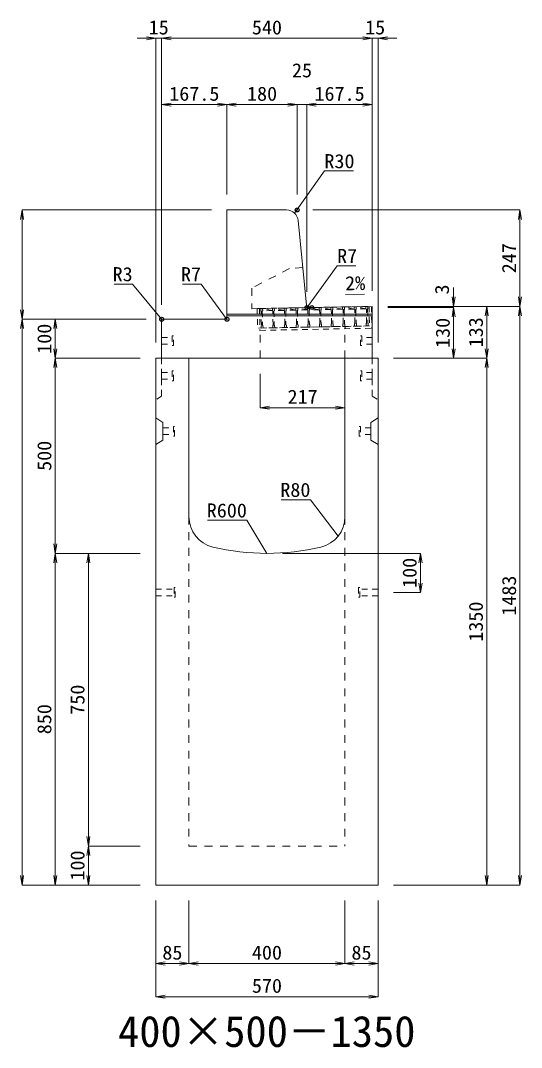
# Model space of a CAD drawing. Units: millimetres at full size; some dimension numbers follow another scale. Extents: x -18734 to 51600, y -18820 to 17820.
# Drawn here: x 37918 to 39203, y 7834 to 10466 of the extents above; entities that cross this region are included whole.
import ezdxf
from ezdxf.enums import TextEntityAlignment as Align

# ---------------------------------------------------------------- set-up
doc = ezdxf.new("R2010")
doc.units = ezdxf.units.MM
doc.header["$LTSCALE"] = 20
doc.header["$PDMODE"] = 32
doc.header["$PDSIZE"] = 10
doc.linetypes.add('USER1', pattern=[2, 1, -1])
doc.linetypes.add('USER2', pattern=[1.35, 0.75, -0.6])
for name, color, linetype, lineweight in [('インサート', 3, 'USER2', 9), ('グレーチング', 7, 'USER2', 5), ('受枠', 3, 'USER2', 9), ('寸法線', 7, 'Continuous', 13), ('引出線', 4, 'Continuous', 13), ('本体', 2, 'Continuous', 13), ('目地', 132, 'Continuous', 5)]:
    doc.layers.add(name, color=color, linetype=linetype, lineweight=lineweight)
doc.layers.add('作業エリア', color=11, linetype='Continuous')
doc.layers.add('文字', color=7, linetype='Continuous')
doc.styles.add('ＭＳ 明朝', font='')
doc.styles.get('ＭＳ 明朝').set_extended_font_data('MS Mincho')

# ---------------------------------------------------------------- blocks, each defined once
blk = doc.blocks.new('open_arrow')
at = {"color": 0, "linetype": 'Continuous', "lineweight": -2}
blk.add_lwpolyline([(7.5, 1.25), (0, 0), (7.5, -1.25)], dxfattribs=at)

msp = doc.modelspace()

# ---------------------------------------------------------------- linework, layer by layer
at = {"layer": 'インサート'}
for p, q in [((38280, 9653.5), (38307, 9653.5)), ((38280, 9653.5), (38280, 9636.5)), ((38280, 9636.5), (38307, 9636.5)), ((38310, 9657.5), (38307, 9657.5)), ((38307, 9657.5), (38307, 9632.5)), ((38310, 9632.5), (38310, 9657.5)), ((38790, 9657.5), (38793, 9657.5)), ((38790, 9632.5), (38790, 9657.5)), ((38793, 9657.5), (38793, 9632.5)), ((38820, 9653.5), (38793, 9653.5)), ((38820, 9636.5), (38793, 9636.5)), ((38820, 9653.5), (38820, 9636.5)), ((38307, 9632.5), (38310, 9632.5)), ((38793, 9632.5), (38790, 9632.5)), ((38280, 9563.5), (38307, 9563.5)), ((38280, 9563.5), (38280, 9546.5)), ((38310, 9567.5), (38307, 9567.5)), ((38307, 9567.5), (38307, 9542.5)), ((38310, 9542.5), (38310, 9567.5)), ((38790, 9567.5), (38793, 9567.5)), ((38790, 9542.5), (38790, 9567.5)), ((38793, 9567.5), (38793, 9542.5)), ((38820, 9563.5), (38793, 9563.5)), ((38820, 9563.5), (38820, 9546.5)), ((38280, 9546.5), (38307, 9546.5)), ((38307, 9542.5), (38310, 9542.5)), ((38793, 9542.5), (38790, 9542.5)), ((38820, 9546.5), (38793, 9546.5)), ((38313.2, 9425.5), (38310.2, 9425.5)), ((38310.2, 9425.5), (38310.2, 9400.5)), ((38313.2, 9400.5), (38313.2, 9425.5)), ((38786.8, 9425.5), (38789.8, 9425.5)), ((38786.8, 9400.5), (38786.8, 9425.5)), ((38789.8, 9425.5), (38789.8, 9400.5)), ((38283.2, 9421.5), (38310.2, 9421.5)), ((38283.2, 9421.5), (38283.2, 9404.5)), ((38283.2, 9404.5), (38310.2, 9404.5)), ((38310.2, 9400.5), (38313.2, 9400.5)), ((38789.8, 9400.5), (38786.8, 9400.5)), ((38816.8, 9421.5), (38789.8, 9421.5)), ((38816.8, 9404.5), (38789.8, 9404.5)), ((38816.8, 9421.5), (38816.8, 9404.5)), ((38265, 9008.5), (38312, 9008.5)), ((38265, 9008.5), (38265, 8991.5)), ((38315, 9012.5), (38312, 9012.5)), ((38312, 9012.5), (38312, 8987.5)), ((38315, 8987.5), (38315, 9012.5)), ((38788, 9012.5), (38785, 9012.5)), ((38785, 9012.5), (38785, 8987.5)), ((38788, 8987.5), (38788, 9012.5)), ((38835, 9008.5), (38788, 9008.5)), ((38835, 8991.5), (38835, 9008.5)), ((38265, 8991.5), (38312, 8991.5)), ((38312, 8987.5), (38315, 8987.5)), ((38785, 8987.5), (38788, 8987.5)), ((38835, 8991.5), (38788, 8991.5))]:
    msp.add_line(p, q, dxfattribs=at)
at = {"layer": 'グレーチング'}
for p, q in [((38533.97, 9727.46), (38808.92, 9732.79)), ((38564.08, 9722.05), (38538.97, 9727.56)), ((38564.08, 9722.05), (38539.08, 9721.56)), ((38594.07, 9722.63), (38568.96, 9728.14)), ((38594.07, 9722.63), (38569.08, 9722.14)), ((38624.07, 9723.21), (38598.96, 9728.72)), ((38624.07, 9723.21), (38599.07, 9722.72)), ((38654.06, 9723.79), (38628.95, 9729.3)), ((38654.06, 9723.79), (38629.07, 9723.3)), ((38684.06, 9724.37), (38658.95, 9729.88)), ((38684.06, 9724.37), (38659.06, 9723.88)), ((38714.05, 9724.95), (38688.94, 9730.46)), ((38714.05, 9724.95), (38689.06, 9724.46)), ((38744.05, 9725.53), (38718.93, 9731.04)), ((38744.05, 9725.53), (38719.05, 9725.05)), ((38774.04, 9726.11), (38748.93, 9731.62)), ((38774.04, 9726.11), (38749.05, 9725.63)), ((38804.04, 9726.69), (38778.92, 9732.2)), ((38804.04, 9726.69), (38779.04, 9726.21)), ((38534.94, 9677.47), (38809.89, 9682.79))]:
    msp.add_line(p, q, dxfattribs=at)
for points in [[(38533.97, 9727.46), (38538.97, 9727.56), (38539.08, 9721.56), (38538.1, 9720.54), (38538.8, 9684.55), (38539.82, 9683.57), (38539.94, 9677.57), (38534.94, 9677.47), (38534.82, 9683.47), (38535.8, 9684.49), (38535.1, 9720.48), (38534.09, 9721.47)], [(38568.8, 9685.13), (38569.81, 9684.15), (38569.93, 9678.15), (38564.93, 9678.05), (38564.82, 9684.05), (38565.8, 9685.07), (38565.1, 9721.07), (38564.08, 9722.05), (38563.96, 9728.04), (38568.96, 9728.14), (38569.08, 9722.14), (38568.1, 9721.12)], [(38598.79, 9685.71), (38599.81, 9684.73), (38599.92, 9678.73), (38594.93, 9678.63), (38594.81, 9684.63), (38595.79, 9685.65), (38595.09, 9721.65), (38594.07, 9722.63), (38593.96, 9728.62), (38598.96, 9728.72), (38599.07, 9722.72), (38598.09, 9721.7)], [(38628.78, 9686.29), (38629.8, 9685.31), (38629.92, 9679.31), (38624.92, 9679.21), (38624.8, 9685.21), (38625.78, 9686.23), (38625.09, 9722.23), (38624.07, 9723.21), (38623.95, 9729.21), (38628.95, 9729.3), (38629.07, 9723.3), (38628.09, 9722.28)], [(38658.78, 9686.87), (38659.8, 9685.89), (38659.91, 9679.89), (38654.91, 9679.8), (38654.8, 9685.79), (38655.78, 9686.81), (38655.08, 9722.81), (38654.06, 9723.79), (38653.95, 9729.79), (38658.95, 9729.88), (38659.06, 9723.88), (38658.08, 9722.86)], [(38685.77, 9687.39), (38685.08, 9723.39), (38684.06, 9724.37), (38683.94, 9730.37), (38688.94, 9730.46), (38689.06, 9724.46), (38688.08, 9723.45), (38688.77, 9687.45), (38689.79, 9686.47), (38689.91, 9680.47), (38684.91, 9680.38), (38684.79, 9686.37)], [(38715.77, 9687.97), (38715.07, 9723.97), (38714.05, 9724.95), (38713.94, 9730.95), (38718.93, 9731.04), (38719.05, 9725.05), (38718.07, 9724.03), (38718.77, 9688.03), (38719.79, 9687.05), (38719.9, 9681.05), (38714.9, 9680.96), (38714.79, 9686.96)], [(38749.05, 9725.63), (38748.06, 9724.61), (38748.76, 9688.61), (38749.78, 9687.63), (38749.9, 9681.63), (38744.9, 9681.54), (38744.78, 9687.54), (38745.76, 9688.56), (38745.07, 9724.55), (38744.05, 9725.53), (38743.93, 9731.53), (38748.93, 9731.62)], [(38779.04, 9726.21), (38778.06, 9725.19), (38778.76, 9689.19), (38779.78, 9688.21), (38779.89, 9682.21), (38774.89, 9682.12), (38774.78, 9688.12), (38775.76, 9689.14), (38775.06, 9725.13), (38774.04, 9726.11), (38773.92, 9732.11), (38778.92, 9732.2)], [(38804.89, 9682.7), (38804.77, 9688.7), (38805.75, 9689.72), (38805.05, 9725.71), (38804.04, 9726.69), (38803.92, 9732.69), (38808.92, 9732.79), (38809.03, 9726.79), (38808.05, 9725.77), (38808.75, 9689.77), (38809.77, 9688.79), (38809.89, 9682.79)]]:
    msp.add_lwpolyline(points, close=True, dxfattribs=at)
at = {"layer": '作業エリア'}
for p in [(38627.5, 9980), (38652.5, 9730), (38665, 9730), (38280, 9700), (38447.5, 9700)]:
    msp.add_point(p, dxfattribs=at)
at = {"layer": '受枠'}
for p, q in [((38524.97, 9727.29), (38817.92, 9732.96)), ((38524.97, 9727.29), (38525.94, 9677.3)), ((38530.97, 9727.41), (38532.05, 9671.42)), ((38811.92, 9732.84), (38812.89, 9682.85)), ((38817.92, 9732.96), (38819, 9676.97)), ((38812.89, 9682.85), (38525.94, 9677.3)), ((38532.05, 9671.42), (38819, 9676.97))]:
    msp.add_line(p, q, dxfattribs=at)
at = {"layer": '受枠', "linetype": 'Continuous'}
msp.add_line((38750.9, 9681.65), (38751.01, 9675.65), dxfattribs=at)
at = {"layer": '寸法線'}
for p, q in [((38328, 10419.95), (38217, 10419.95)), ((38265, 9640), (38265, 10419.95)), ((38280, 10419.95), (38820, 10419.95)), ((38280, 9737), (38280, 10419.95)), ((38280, 9737), (38280, 10419.95)), ((38772, 10419.95), (38883, 10419.95)), ((38820, 9773), (38820, 10419.95)), ((38820, 9773), (38820, 10419.95)), ((38835, 9640), (38835, 10419.95)), ((38280, 10249.95), (38447.5, 10249.95)), ((38280, 9737), (38280, 10249.95)), ((38447.5, 10020), (38447.5, 10249.95)), ((38447.5, 10249.95), (38627.5, 10249.95)), ((38447.5, 10020), (38447.5, 10249.95)), ((38579.5, 10249.95), (38700.5, 10249.95)), ((38627.5, 10020), (38627.5, 10249.95)), ((38627.5, 10020), (38627.5, 10249.95)), ((38652.5, 9770), (38652.5, 10249.95)), ((38652.5, 10249.95), (38820, 10249.95)), ((38652.5, 9770), (38652.5, 10249.95)), ((38820, 9773), (38820, 10249.95)), ((37922.06, 9980), (37922.06, 9700)), ((38407.5, 9980), (37922.06, 9980)), ((38667.5, 9980), (39198.78, 9980)), ((39198.78, 9980), (39198.78, 9733)), ((39028.78, 9781), (39028.78, 9682)), ((38860, 9733), (39028.78, 9733)), ((38860, 9733), (39113.78, 9733)), ((38860, 9733), (39198.78, 9733)), ((38860, 9733), (39198.78, 9733)), ((38860, 9730), (39028.78, 9730)), ((38860, 9730), (39028.78, 9730)), ((39028.78, 9730), (39028.78, 9600)), ((39113.78, 9733), (39113.78, 9600)), ((39198.78, 9733), (39198.78, 8250)), ((38240, 9700), (37922.06, 9700)), ((37922.06, 8250), (37922.06, 9700)), ((38240, 9700), (37922.06, 9700)), ((38007.06, 9600), (38007.06, 9700)), ((38240, 9700), (38007.06, 9700)), ((38007.06, 9600), (38007.06, 9100)), ((38225, 9600), (38007.06, 9600)), ((38225, 9600), (38007.06, 9600)), ((38875, 9600), (39028.78, 9600)), ((38875, 9600), (39113.78, 9600)), ((38875, 9600), (39113.78, 9600)), ((39113.78, 9600), (39113.78, 8250)), ((38533, 9560), (38533, 9473.33)), ((38533, 9473.33), (38750, 9473.33)), ((38225, 9100), (38007.06, 9100)), ((38007.06, 8250), (38007.06, 9100)), ((38225, 9100), (38007.06, 9100)), ((38092.06, 9100), (38092.06, 8350)), ((38225, 9100), (38092.06, 9100)), ((38590, 9100), (38943.78, 9100)), ((38943.78, 9100), (38943.78, 9000)), ((38875, 9000), (38943.78, 9000)), ((38225, 8350), (38092.06, 8350)), ((38092.06, 8350), (38092.06, 8250)), ((38225, 8350), (38092.06, 8350)), ((38225, 8250), (37922.06, 8250)), ((38225, 8250), (38007.06, 8250)), ((38225, 8250), (38092.06, 8250)), ((38875, 8250), (39113.78, 8250)), ((38875, 8250), (39198.78, 8250)), ((38265, 8210), (38265, 8048.84)), ((38265, 8210), (38265, 7963.84)), ((38350, 8210), (38350, 8048.84)), ((38350, 8210), (38350, 8048.84)), ((38750, 8210), (38750, 8048.84)), ((38750, 8210), (38750, 8048.84)), ((38835, 8210), (38835, 8048.84)), ((38835, 8210), (38835, 7963.84)), ((38265, 8048.84), (38350, 8048.84)), ((38350, 8048.84), (38750, 8048.84)), ((38750, 8048.84), (38835, 8048.84)), ((38265, 7963.84), (38835, 7963.84))]:
    msp.add_line(p, q, dxfattribs=at)
at = {"layer": '引出線'}
for points in [[(38620.48, 9972.24), (38697.4, 10079.93), (38772.08, 10079.93)], [(38654.14, 9731.81), (38730, 9837.02), (38777.93, 9837.02)], [(38280.88, 9699.12), (38205.62, 9790.3), (38157.89, 9790.3)], [(38445.45, 9702.05), (38380.97, 9790.3), (38333.04, 9790.3)], [(38751.14, 9763.26), (38799.85, 9764.23), (38751.11, 9763.26)], [(38732.76, 9144.42), (38661.5, 9237.53), (38586.83, 9237.53)], [(38550, 9100), (38498.63, 9184.75), (38397.63, 9184.75)]]:
    msp.add_lwpolyline(points, dxfattribs=at)
at = {"layer": '本体'}
for p, q in [((38447.5, 9980), (38447.5, 9707)), ((38600.35, 9980), (38447.5, 9980)), ((38651.87, 9736.3), (38630.2, 9952.99)), ((38665, 9730), (38658.83, 9730)), ((38665, 9730), (38820, 9733)), ((38820, 9600), (38820, 9733)), ((38280, 9697), (38280, 9600)), ((38440.5, 9700), (38283, 9700)), ((38265, 9600), (38265, 8250)), ((38350, 9600), (38265, 9600)), ((38820, 9600), (38280, 9600)), ((38350, 9600), (38350, 9194.04)), ((38750, 9194.04), (38750, 9600)), ((38835, 9600), (38750, 9600)), ((38835, 8250), (38835, 9600)), ((38265, 8250), (38835, 8250))]:
    msp.add_line(p, q, dxfattribs=at)
at = {"layer": '本体', "linetype": 'USER1'}
for p, q in [((38608, 9830), (38511, 9780)), ((38642.2, 9833), (38608, 9830)), ((38511, 9780), (38511, 9727.02)), ((38511, 9727.02), (38665, 9730)), ((38533, 9600), (38533, 9677.44)), ((38750, 9600), (38750, 9681.64))]:
    msp.add_line(p, q, dxfattribs=at)
at = {"layer": '本体', "linetype": 'USER2', "lineweight": 9}
for p, q in [((38280, 9600), (38280, 9503)), ((38820, 9600), (38820, 9503)), ((38280, 9503), (38265, 9493.5)), ((38820, 9503), (38835, 9493.5))]:
    msp.add_line(p, q, dxfattribs=at)
at = {"layer": '本体', "lineweight": 9}
for p, q in [((38265, 9447), (38283.2, 9435.5)), ((38283.2, 9435.5), (38283.2, 9390.5)), ((38835, 9447), (38816.8, 9435.5)), ((38816.8, 9435.5), (38816.8, 9390.5)), ((38265, 9379), (38283.2, 9390.5)), ((38835, 9379), (38816.8, 9390.5))]:
    msp.add_line(p, q, dxfattribs=at)
at = {"layer": '本体', "linetype": 'USER1', "lineweight": 15}
for p, q in [((38350, 9194.04), (38350, 8350)), ((38750, 9194.04), (38750, 8350)), ((38350, 8350), (38750, 8350))]:
    msp.add_line(p, q, dxfattribs=at)
at = {"layer": '本体'}
for centre, radius, start, end in [((38600.35, 9950), 30, 5.71059, 90), ((38658.83, 9737), 7, 185.71059, 270), ((38283, 9697), 3, 90, 180), ((38440.5, 9707), 7, 270, 0), ((38430, 9194.04), 80, 180, 256.65764), ((38670, 9194.04), 80, 283.34236, 0), ((38550, 9700), 600, 256.65764, 283.34236)]:
    msp.add_arc(centre, radius, start, end, dxfattribs=at)
at = {"layer": '目地'}
for p, q in [((38820, 9713), (38447.5, 9713)), ((38820, 9709), (38447.5, 9709))]:
    msp.add_line(p, q, dxfattribs=at)

# ---------------------------------------------------------------- block references
at = {"layer": '寸法線', "xscale": 3.2, "yscale": 3.2}
for p, rotation in [((38265, 10419.95), 180), ((38820, 10419.95), 180), ((38820, 10419.95), 180), ((38447.5, 10249.95), 180), ((38627.5, 10249.95), 180), ((38627.5, 10249.95), 180), ((38820, 10249.95), 180), ((37922.06, 9980), 270), ((39198.78, 9980), 270), ((39028.78, 9733), 90), ((39198.78, 9733), 90), ((37922.06, 9700), 90), ((39028.78, 9730), 270), ((39028.78, 9730), 270), ((39113.78, 9733), 270), ((39198.78, 9733), 270), ((37922.06, 9700), 270), ((38007.06, 9700), 270), ((38007.06, 9600), 90), ((39028.78, 9600), 90), ((39113.78, 9600), 90), ((38007.06, 9600), 270), ((39113.78, 9600), 270), ((38750, 9473.33), 180), ((38007.06, 9100), 90), ((38007.06, 9100), 270), ((38092.06, 9100), 270), ((38943.78, 9100), 270), ((38943.78, 9000), 90), ((38092.06, 8350), 90), ((38092.06, 8350), 270), ((37922.06, 8250), 90), ((38007.06, 8250), 90), ((38092.06, 8250), 90), ((39113.78, 8250), 90), ((39198.78, 8250), 90), ((38350, 8048.84), 180), ((38750, 8048.84), 180), ((38835, 8048.84), 180), ((38835, 7963.84), 180)]:
    msp.add_blockref('open_arrow', p, dxfattribs=dict(at, rotation=rotation))
for p in [(38280, 10419.95), (38280, 10419.95), (38835, 10419.95), (38280, 10249.95), (38447.5, 10249.95), (38652.5, 10249.95), (38652.5, 10249.95), (38533, 9473.33), (38265, 8048.84), (38350, 8048.84), (38750, 8048.84), (38265, 7963.84)]:
    msp.add_blockref('open_arrow', p, dxfattribs=at)
at = {"layer": '引出線', "xscale": 0.0533, "yscale": 0.0533}
for p, rotation in [((38620.48, 9972.24), 54.5), ((38751.14, 9763.26), 1.1), ((38654.14, 9731.81), 54.2), ((38280.88, 9699.12), 129.5), ((38445.45, 9702.05), 126.2), ((38732.76, 9144.42), 127.4), ((38550, 9100), 121.2)]:
    msp.add_blockref('open_arrow', p, dxfattribs=dict(at, rotation=rotation))

# ---------------------------------------------------------------- texts
at = {"layer": '寸法線', "style": 'ＭＳ 明朝', "width": 1.05}
for s, p in [('15', (38272.5, 10447.95)), ('540', (38550, 10447.95)), ('15', (38827.5, 10447.95)), ('25', (38640, 10337.95)), ('167.5', (38363.75, 10277.95)), ('180', (38537.5, 10277.95)), ('167.5', (38736.25, 10277.95)), ('217', (38641.5, 9501.33)), ('85', (38307.5, 8076.84)), ('400', (38550, 8076.84)), ('85', (38792.5, 8076.84)), ('570', (38550, 7991.84))]:
    msp.add_text(s, height=36.03, dxfattribs=at).set_placement(p, align=Align.MIDDLE_CENTER)
for s, p in [('247', (39170.78, 9856.5)), ('3', (38998.78, 9776.34)), ('100', (37979.06, 9650)), ('130', (39000.78, 9665)), ('133', (39085.78, 9666.5)), ('500', (37979.06, 9350)), ('100', (38915.78, 9050)), ('1483', (39170.78, 8991.5)), ('1350', (39085.78, 8925)), ('750', (38064.06, 8725)), ('850', (37979.06, 8675)), ('100', (38064.06, 8300))]:
    msp.add_text(s, height=36.03, rotation=90, dxfattribs=at).set_placement(p, align=Align.MIDDLE_CENTER)
at = {"layer": '引出線', "style": 'ＭＳ 明朝', "width": 1.05}
for s, p in [('R30', (38697.4, 10123.13)), ('R7', (38730, 9880.22))]:
    msp.add_text(s, height=36.03, dxfattribs=at).set_placement(p, align=Align.TOP_LEFT)
for s, p in [('R3', (38205.62, 9833.5)), ('R7', (38380.97, 9833.5)), ('R80', (38661.5, 9280.73)), ('R600', (38498.63, 9227.95))]:
    msp.add_text(s, height=36.03, dxfattribs=at).set_placement(p, align=Align.TOP_RIGHT)
msp.add_text('2%', height=36.03, rotation=1.146, dxfattribs=at).set_placement((38750.17, 9810.15), align=Align.TOP_LEFT)
at = {"layer": '文字', "style": 'ＭＳ 明朝'}
msp.add_text('400×500－1350', height=80.06, dxfattribs=at).set_placement((38549.52, 7875.03), align=Align.MIDDLE_CENTER)

doc.saveas('drawing.dxf')
